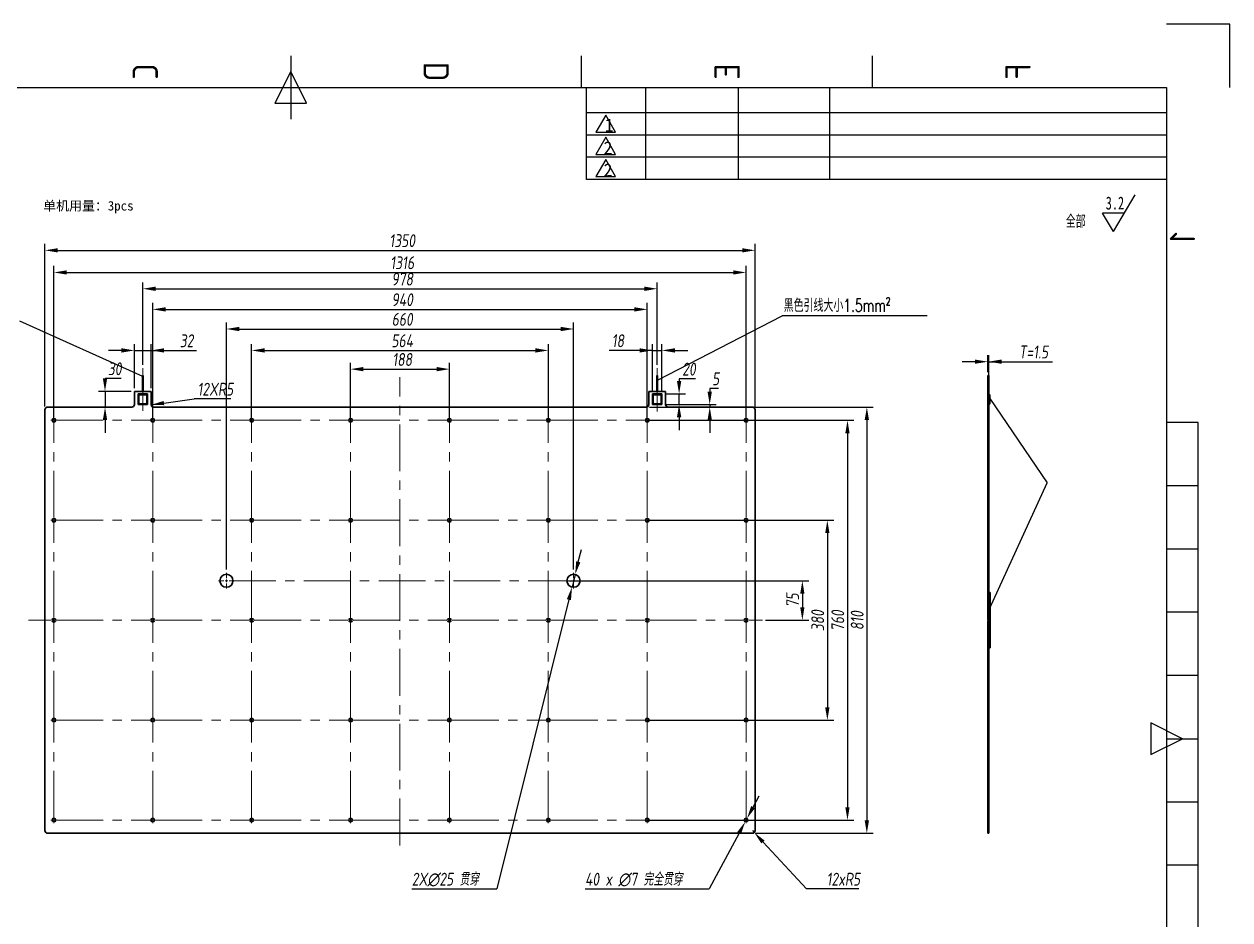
# Model space of a CAD drawing. Header units: millimetres. Extents: x -5937 to 68925, y -3068 to 5300.
# Drawn here: x 1279 to 3571, y 1013 to 2716 of the extents above; entities that cross this region are included whole.
import ezdxf
from ezdxf.enums import TextEntityAlignment as Align

# ---------------------------------------------------------------- set-up
doc = ezdxf.new("R2010")
doc.units = ezdxf.units.MM
doc.header["$LTSCALE"] = 7
doc.header["$PDSIZE"] = -1
doc.linetypes.add('CENTERX2', pattern=[20.32, 12.7, -2.54, 2.54, -2.54])
doc.linetypes.add('HIDDEN', pattern=[1.905, 1.27, -0.635])
for name, color, linetype, lineweight in [('dim', 84, 'Continuous', 13), ('中心线', 1, 'CENTERX2', 9), ('标注', 84, 'Continuous', 13)]:
    doc.layers.add(name, color=color, linetype=linetype, lineweight=lineweight)
for name, color, linetype in [('FRAME 050', 6, 'Continuous'), ('FRAME 070', 5, 'Continuous'), ('FRAME 200', 8, 'Continuous'), ('细实线', 7, 'Continuous')]:
    doc.layers.add(name, color=color, linetype=linetype)
doc.styles.add('ISO Proportional', font='isocp.shx')
doc.styles.add('SLDTEXTSTYLE0', font='TXT', dxfattribs={"width": 0.7, "bigfont": 'bigfont'})
doc.styles.add('SLDTEXTSTYLE3', font='TXT', dxfattribs={"width": 0.7})
doc.styles.add('斜仿宋', font='tssdeng.shx', dxfattribs={"width": 0.8, "oblique": 8, "bigfont": 'tssdchn.shx'})
doc.styles.add('黑体', font='simhei.ttf')
doc.dimstyles.new('SLDDIMSTYLE0', dxfattribs={"dimtxt": 24.5, "dimasz": 24.5, "dimexe": 12.25, "dimexo": 6.125, "dimgap": 6.125, "dimtad": 1, "dimtih": 1, "dimtoh": 1, "dimzin": 9, "dimdsep": 46, "dimtxsty": '斜仿宋', "dimsah": 1, "dimcen": 24.5, "dimazin": 2, "dimtfac": 1, "dimtmove": 0, "dimatfit": 3, "dimfxl": 1, "dimfrac": 2, "dimtolj": 1, "dimtzin": 12, "dimarcsym": 1})
doc.dimstyles.new('SLDDIMSTYLE1', dxfattribs={"dimtxt": 24.5, "dimasz": 24.5, "dimexe": 12.25, "dimexo": 6.125, "dimgap": 6.125, "dimtad": 1, "dimtoh": 1, "dimzin": 9, "dimdsep": 46, "dimtxsty": '斜仿宋', "dimsah": 1, "dimcen": 24.5, "dimazin": 2, "dimtfac": 1, "dimtmove": 0, "dimatfit": 3, "dimfxl": 1, "dimfrac": 2, "dimtolj": 1, "dimtzin": 12, "dimarcsym": 1})
doc.dimstyles.new('SLDDIMSTYLE2', dxfattribs={"dimtxt": 24.5, "dimasz": 24.5, "dimexe": 12.25, "dimexo": 6.125, "dimgap": 6.125, "dimtad": 1, "dimtoh": 1, "dimzin": 9, "dimdsep": 46, "dimtxsty": '斜仿宋', "dimsah": 1, "dimcen": 24.5, "dimazin": 2, "dimtfac": 1, "dimtmove": 0, "dimatfit": 3, "dimfxl": 1, "dimfrac": 2, "dimtolj": 1, "dimtzin": 12, "dimarcsym": 1})
doc.dimstyles.new('SLDDIMSTYLE3', dxfattribs={"dimtxt": 24.5, "dimasz": 24.5, "dimexe": 12.25, "dimexo": 6.125, "dimgap": 6.125, "dimtad": 1, "dimtih": 1, "dimtoh": 1, "dimzin": 9, "dimdsep": 46, "dimtxsty": '斜仿宋', "dimsah": 1, "dimcen": 24.5, "dimazin": 2, "dimtfac": 1, "dimtmove": 0, "dimatfit": 3, "dimfxl": 1, "dimfrac": 2, "dimtolj": 1, "dimtzin": 12, "dimarcsym": 1})
doc.dimstyles.new('SLDDIMSTYLE4', dxfattribs={"dimtxt": 24.5, "dimasz": 24.5, "dimexe": 12.25, "dimexo": 6.125, "dimgap": 6.125, "dimtad": 1, "dimtih": 1, "dimtoh": 1, "dimzin": 9, "dimdsep": 46, "dimtxsty": '斜仿宋', "dimsah": 1, "dimcen": 24.5, "dimazin": 2, "dimtfac": 1, "dimtmove": 0, "dimatfit": 3, "dimldrblk": 'NONE', "dimfxl": 1, "dimfrac": 2, "dimtolj": 1, "dimtzin": 12, "dimarcsym": 1})
doc.dimstyles.new('SLDDIMSTYLE5', dxfattribs={"dimtxt": 24.5, "dimasz": 24.5, "dimexe": 12.25, "dimexo": 6.125, "dimgap": 6.125, "dimtad": 1, "dimtih": 1, "dimtoh": 1, "dimzin": 9, "dimdsep": 46, "dimtxsty": '斜仿宋', "dimsah": 1, "dimcen": 24.5, "dimazin": 2, "dimtfac": 1, "dimtmove": 0, "dimatfit": 3, "dimldrblk": 'NONE', "dimfxl": 1, "dimfrac": 2, "dimtolj": 1, "dimtzin": 12, "dimarcsym": 1})
doc.dimstyles.new('SLDDIMSTYLE6', dxfattribs={"dimtxt": 0.18, "dimasz": 2.5, "dimexe": 1.25, "dimexo": 0.625, "dimtad": 1, "dimtih": 1, "dimtoh": 1, "dimzin": 9, "dimdsep": 46, "dimtxsty": '斜仿宋', "dimsah": 1, "dimcen": 2.5, "dimazin": 2, "dimtfac": 7, "dimtdec": 0, "dimtmove": 0, "dimatfit": 3, "dimldrblk": 'DOT', "dimfxl": 1, "dimfrac": 2, "dimtolj": 1, "dimtzin": 0, "dimarcsym": 1})
doc.dimstyles.new('SLDDIMSTYLE7', dxfattribs={"dimtxt": 0.18, "dimasz": 2.5, "dimexe": 1.25, "dimexo": 0.625, "dimtad": 1, "dimtih": 1, "dimtoh": 1, "dimzin": 9, "dimdsep": 46, "dimtxsty": '斜仿宋', "dimsah": 1, "dimcen": 2.5, "dimazin": 2, "dimtfac": 17.5, "dimtdec": 0, "dimtmove": 0, "dimatfit": 3, "dimfxl": 1, "dimfrac": 2, "dimtolj": 1, "dimtzin": 0, "dimarcsym": 1})

# ---------------------------------------------------------------- blocks, each defined once
blk = doc.blocks.new('SW_SFSYMBOL_0')
at = {"layer": '细实线', "color": 0}
for p, q in [((14.8, -35), (56, 35)), ((14.8, -35), (-5.9, 0)), ((35.4, 0), (-5.9, 0))]:
    blk.add_line(p, q, dxfattribs=at)
at = {"layer": '细实线', "color": 0, "char_height": 24.5, "attachment_point": 1}
for s, insert, style in [('3.2', (0, 31.6), 'SLDTEXTSTYLE3'), ('全部', (-75.9, -3.4), 'SLDTEXTSTYLE0')]:
    blk.add_mtext(s, dxfattribs=dict(at, insert=insert, style=style))
blk = doc.blocks.new('*D43')
at = {"layer": 'Defpoints', "color": 0}
for p in [(2663.3, 1183), (2666.7, 1179.4)]:
    blk.add_point(p, dxfattribs=at)
at = {"layer": 'dim', "color": 0, "lineweight": -2}
for p, q in [((2663.3, 1183), (2666.7, 1179.4)), ((2683.4, 1161.4), (2766.3, 1072.3)), ((2865.7, 1072.3), (2766.3, 1072.3))]:
    blk.add_line(p, q, dxfattribs=at)
at = {"layer": 'dim', "color": 0}
blk.add_solid([(2686.4, 1164.2), (2680.4, 1158.7), (2666.7, 1179.4)], dxfattribs=at)
at = {"layer": 'dim', "color": 0, "insert": (2804.3, 1103), "char_height": 24.5, "attachment_point": 1, "style": '斜仿宋'}
blk.add_mtext('\\A1;12xR5', dxfattribs=at)
blk = doc.blocks.new('*D44')
at = {"layer": 'Defpoints', "color": 0}
for p in [(2087.3, 2060.2), (1899.3, 1957), (2087.3, 1957)]:
    blk.add_point(p, dxfattribs=at)
at = {"layer": 'dim', "color": 0, "lineweight": -2}
for p, q in [((1899.3, 1963.2), (1899.3, 2072.4)), ((2087.3, 1963.2), (2087.3, 2072.4)), ((1923.8, 2060.2), (2062.8, 2060.2))]:
    blk.add_line(p, q, dxfattribs=at)
at = {"layer": 'dim', "color": 0}
for points in [[(1923.8, 2064.3), (1923.8, 2056.1), (1899.3, 2060.2)], [(2062.8, 2056.1), (2062.8, 2064.3), (2087.3, 2060.2)]]:
    blk.add_solid(points, dxfattribs=at)
at = {"layer": 'dim', "color": 0, "insert": (1997.6, 2090.8), "char_height": 24.5, "attachment_point": 2, "style": '斜仿宋'}
blk.add_mtext('\\A1;188', dxfattribs=at)
blk = doc.blocks.new('*D45')
at = {"layer": 'Defpoints', "color": 0}
for p in [(2275.3, 2095.8), (1711.3, 1957), (2275.3, 1957)]:
    blk.add_point(p, dxfattribs=at)
at = {"layer": 'dim', "color": 0, "lineweight": -2}
for p, q in [((1711.3, 1963.2), (1711.3, 2108)), ((1735.8, 2095.8), (2250.8, 2095.8)), ((2275.3, 1963.2), (2275.3, 2108))]:
    blk.add_line(p, q, dxfattribs=at)
at = {"layer": 'dim', "color": 0}
for points in [[(1735.8, 2099.9), (1735.8, 2091.7), (1711.3, 2095.8)], [(2250.8, 2091.7), (2250.8, 2099.9), (2275.3, 2095.8)]]:
    blk.add_solid(points, dxfattribs=at)
at = {"layer": 'dim', "color": 0, "insert": (1997.6, 2126.4), "char_height": 24.5, "attachment_point": 2, "style": '斜仿宋'}
blk.add_mtext('\\A1;564', dxfattribs=at)
blk = doc.blocks.new('*D46')
at = {"layer": 'Defpoints', "color": 0}
for p in [(2463.3, 2173.8), (1523.3, 1957), (2463.3, 1957)]:
    blk.add_point(p, dxfattribs=at)
at = {"layer": 'dim', "color": 0, "lineweight": -2}
for p, q in [((1523.3, 1963.2), (1523.3, 2186.1)), ((2463.3, 1963.2), (2463.3, 2186.1)), ((1547.8, 2173.8), (2438.8, 2173.8))]:
    blk.add_line(p, q, dxfattribs=at)
at = {"layer": 'dim', "color": 0}
for points in [[(1547.8, 2177.9), (1547.8, 2169.7), (1523.3, 2173.8)], [(2438.8, 2169.7), (2438.8, 2177.9), (2463.3, 2173.8)]]:
    blk.add_solid(points, dxfattribs=at)
at = {"layer": 'dim', "color": 0, "insert": (1997.6, 2204.4), "char_height": 24.5, "attachment_point": 2, "style": '斜仿宋'}
blk.add_mtext('\\A1;940', dxfattribs=at)
blk = doc.blocks.new('*D47')
at = {"layer": 'Defpoints', "color": 0}
for p in [(2482.3, 2213), (1504.3, 2062), (2482.3, 2062)]:
    blk.add_point(p, dxfattribs=at)
at = {"layer": 'dim', "color": 0, "lineweight": -2}
for p, q in [((1504.3, 2068.2), (1504.3, 2225.2)), ((2482.3, 2068.2), (2482.3, 2225.2)), ((1528.8, 2213), (2457.8, 2213))]:
    blk.add_line(p, q, dxfattribs=at)
at = {"layer": 'dim', "color": 0}
for points in [[(1528.8, 2217.1), (1528.8, 2208.9), (1504.3, 2213)], [(2457.8, 2208.9), (2457.8, 2217.1), (2482.3, 2213)]]:
    blk.add_solid(points, dxfattribs=at)
at = {"layer": 'dim', "color": 0, "insert": (1997.6, 2243.6), "char_height": 24.5, "attachment_point": 2, "style": '斜仿宋'}
blk.add_mtext('\\A1;978', dxfattribs=at)
blk = doc.blocks.new('*D48')
at = {"layer": 'Defpoints', "color": 0}
for p in [(2651.3, 2244), (1335.3, 1957), (2651.3, 1957)]:
    blk.add_point(p, dxfattribs=at)
at = {"layer": 'dim', "color": 0, "lineweight": -2}
for p, q in [((1335.3, 1963.2), (1335.3, 2256.3)), ((2651.3, 1963.2), (2651.3, 2256.3)), ((1359.8, 2244), (2626.8, 2244))]:
    blk.add_line(p, q, dxfattribs=at)
at = {"layer": 'dim', "color": 0}
for points in [[(1359.8, 2248.1), (1359.8, 2240), (1335.3, 2244)], [(2626.8, 2240), (2626.8, 2248.1), (2651.3, 2244)]]:
    blk.add_solid(points, dxfattribs=at)
at = {"layer": 'dim', "color": 0, "insert": (1997.6, 2274.7), "char_height": 24.5, "attachment_point": 2, "style": '斜仿宋'}
blk.add_mtext('\\A1;1316', dxfattribs=at)
blk = doc.blocks.new('*D49')
at = {"layer": 'Defpoints', "color": 0}
for p in [(2668.3, 2286), (1318.3, 1983), (2668.3, 1983)]:
    blk.add_point(p, dxfattribs=at)
at = {"layer": 'dim', "color": 0, "lineweight": -2}
for p, q in [((1318.3, 1989.2), (1318.3, 2298.3)), ((2668.3, 1989.2), (2668.3, 2298.3)), ((1342.8, 2286), (2643.8, 2286))]:
    blk.add_line(p, q, dxfattribs=at)
at = {"layer": 'dim', "color": 0}
for points in [[(1342.8, 2290.1), (1342.8, 2282), (1318.3, 2286)], [(2643.8, 2282), (2643.8, 2290.1), (2668.3, 2286)]]:
    blk.add_solid(points, dxfattribs=at)
at = {"layer": 'dim', "color": 0, "insert": (1997.6, 2316.7), "char_height": 24.5, "attachment_point": 2, "style": '斜仿宋'}
blk.add_mtext('\\A1;1350', dxfattribs=at)
blk = doc.blocks.new('*D50')
at = {"layer": 'Defpoints', "color": 0}
for p in [(2491.3, 2013), (2523.9, 2013), (2491.3, 1993)]:
    blk.add_point(p, dxfattribs=at)
at = {"layer": 'dim', "color": 0, "lineweight": -2}
for p, q in [((2555.3, 2041.8), (2523.9, 2041.8)), ((2523.9, 2041.8), (2523.9, 2037.5)), ((2497.4, 2013), (2536.2, 2013)), ((2523.9, 1993), (2523.9, 2013)), ((2497.4, 1993), (2536.2, 1993)), ((2523.9, 1968.5), (2523.9, 1944))]:
    blk.add_line(p, q, dxfattribs=at)
at = {"layer": 'dim', "color": 0}
for points in [[(2519.8, 2037.5), (2528, 2037.5), (2523.9, 2013)], [(2528, 1968.5), (2519.8, 1968.5), (2523.9, 1993)]]:
    blk.add_solid(points, dxfattribs=at)
at = {"layer": 'dim', "color": 0, "insert": (2542.7, 2072.5), "char_height": 24.5, "attachment_point": 2, "style": '斜仿宋'}
blk.add_mtext('\\A1;20', dxfattribs=at)
blk = doc.blocks.new('*D51')
at = {"layer": 'Defpoints', "color": 0}
for p in [(2491.3, 2095.8), (2473.3, 2013), (2491.3, 2013)]:
    blk.add_point(p, dxfattribs=at)
at = {"layer": 'dim', "color": 0, "lineweight": -2}
for p, q in [((2473.3, 2095.8), (2390.9, 2095.8)), ((2473.3, 2019.2), (2473.3, 2108)), ((2473.3, 2095.8), (2491.3, 2095.8)), ((2491.3, 2019.2), (2491.3, 2108)), ((2515.8, 2095.8), (2540.3, 2095.8))]:
    blk.add_line(p, q, dxfattribs=at)
at = {"layer": 'dim', "color": 0}
for points in [[(2448.8, 2091.7), (2448.8, 2099.9), (2473.3, 2095.8)], [(2515.8, 2099.9), (2515.8, 2091.7), (2491.3, 2095.8)]]:
    blk.add_solid(points, dxfattribs=at)
at = {"layer": 'dim', "color": 0, "insert": (2407.6, 2126.4), "char_height": 24.5, "attachment_point": 2, "style": '斜仿宋'}
blk.add_mtext('\\A1;18', dxfattribs=at)
blk = doc.blocks.new('*D52')
at = {"layer": 'Defpoints', "color": 0}
for p in [(1488.3, 2018), (1432.5, 1988), (1483.3, 1988)]:
    blk.add_point(p, dxfattribs=at)
at = {"layer": 'dim', "color": 0, "lineweight": -2}
for p, q in [((1463.4, 2042.5), (1432.5, 2042.5)), ((1432.5, 2042.5), (1432.5, 2042.5)), ((1482.1, 2018), (1420.2, 2018)), ((1432.5, 2018), (1432.5, 1988)), ((1477.1, 1988), (1420.2, 1988)), ((1432.5, 1963.5), (1432.5, 1939))]:
    blk.add_line(p, q, dxfattribs=at)
at = {"layer": 'dim', "color": 0}
for points in [[(1428.4, 2042.5), (1436.6, 2042.5), (1432.5, 2018)], [(1436.6, 1963.5), (1428.4, 1963.5), (1432.5, 1988)]]:
    blk.add_solid(points, dxfattribs=at)
at = {"layer": 'dim', "color": 0, "insert": (1451, 2073.2), "char_height": 24.5, "attachment_point": 2, "style": '斜仿宋'}
blk.add_mtext('\\A1;30', dxfattribs=at)
blk = doc.blocks.new('*D53')
at = {"layer": 'Defpoints', "color": 0}
for p in [(1520.3, 2095.8), (1488.3, 2018), (1520.3, 2018)]:
    blk.add_point(p, dxfattribs=at)
at = {"layer": 'dim', "color": 0, "lineweight": -2}
for p, q in [((1463.8, 2095.8), (1439.3, 2095.8)), ((1488.3, 2024.2), (1488.3, 2108)), ((1488.3, 2095.8), (1520.3, 2095.8)), ((1520.3, 2024.2), (1520.3, 2108)), ((1520.3, 2095.8), (1606.2, 2095.8))]:
    blk.add_line(p, q, dxfattribs=at)
at = {"layer": 'dim', "color": 0}
for points in [[(1463.8, 2091.7), (1463.8, 2099.9), (1488.3, 2095.8)], [(1544.8, 2099.9), (1544.8, 2091.7), (1520.3, 2095.8)]]:
    blk.add_solid(points, dxfattribs=at)
at = {"layer": 'dim', "color": 0, "insert": (1587.7, 2126.4), "char_height": 24.5, "attachment_point": 2, "style": '斜仿宋'}
blk.add_mtext('\\A1;32', dxfattribs=at)
blk = doc.blocks.new('*D54')
at = {"layer": 'Defpoints', "color": 0}
for p in [(1520.3, 1992.3), (1525.3, 1993)]:
    blk.add_point(p, dxfattribs=at)
at = {"layer": 'dim', "color": 0, "lineweight": -2}
for p in [(1544.6, 1995.7), (1671.8, 2003.7)]:
    blk.add_line(p, (1602.1, 2003.7), dxfattribs=at)
at = {"layer": 'dim', "color": 0}
blk.add_solid([(1544, 1999.8), (1545.1, 1991.7), (1520.3, 1992.3)], dxfattribs=at)
at = {"layer": 'dim', "color": 0, "insert": (1608.3, 2034.3), "char_height": 24.5, "attachment_point": 1, "style": '斜仿宋'}
blk.add_mtext('\\A1;12XR5', dxfattribs=at)
blk = doc.blocks.new('*D55')
at = {"layer": 'Defpoints', "color": 0}
for p in [(2323.3, 2136.5), (1663.3, 1673), (2323.3, 1673)]:
    blk.add_point(p, dxfattribs=at)
at = {"layer": 'dim', "color": 0, "lineweight": -2}
for p, q in [((1663.3, 1679.2), (1663.3, 2148.8)), ((1687.8, 2136.5), (2298.8, 2136.5)), ((2323.3, 1679.2), (2323.3, 2148.8))]:
    blk.add_line(p, q, dxfattribs=at)
at = {"layer": 'dim', "color": 0}
for points in [[(1687.8, 2140.6), (1687.8, 2132.4), (1663.3, 2136.5)], [(2298.8, 2132.4), (2298.8, 2140.6), (2323.3, 2136.5)]]:
    blk.add_solid(points, dxfattribs=at)
at = {"layer": 'dim', "color": 0, "insert": (1997.6, 2167.1), "char_height": 24.5, "attachment_point": 2, "style": '斜仿宋'}
blk.add_mtext('\\A1;660', dxfattribs=at)
blk = doc.blocks.new('*D56')
at = {"layer": 'Defpoints', "color": 0}
for p in [(2308.3, 1658), (2682.2, 1583), (2758.2, 1583)]:
    blk.add_point(p, dxfattribs=at)
at = {"layer": 'dim', "color": 0, "lineweight": -2}
for p, q in [((2314.4, 1658), (2770.4, 1658)), ((2758.2, 1633.5), (2758.2, 1607.5)), ((2688.3, 1583), (2770.4, 1583))]:
    blk.add_line(p, q, dxfattribs=at)
at = {"layer": 'dim', "color": 0}
for points in [[(2762.2, 1633.5), (2754.1, 1633.5), (2758.2, 1658)], [(2754.1, 1607.5), (2762.2, 1607.5), (2758.2, 1583)]]:
    blk.add_solid(points, dxfattribs=at)
at = {"layer": 'dim', "color": 0, "insert": (2727.5, 1620.9), "char_height": 24.5, "attachment_point": 2, "rotation": 90, "style": '斜仿宋'}
blk.add_mtext('\\A1;75', dxfattribs=at)
blk = doc.blocks.new('*D57')
at = {"layer": 'Defpoints', "color": 0}
for p in [(2457.3, 1773), (2457.3, 1393), (2805.7, 1393)]:
    blk.add_point(p, dxfattribs=at)
at = {"layer": 'dim', "color": 0, "lineweight": -2}
for p, q in [((2463.4, 1773), (2818, 1773)), ((2805.7, 1748.5), (2805.7, 1417.5)), ((2463.4, 1393), (2818, 1393))]:
    blk.add_line(p, q, dxfattribs=at)
at = {"layer": 'dim', "color": 0}
for points in [[(2809.8, 1748.5), (2801.6, 1748.5), (2805.7, 1773)], [(2801.6, 1417.5), (2809.8, 1417.5), (2805.7, 1393)]]:
    blk.add_solid(points, dxfattribs=at)
at = {"layer": 'dim', "color": 0, "insert": (2775.1, 1582.2), "char_height": 24.5, "attachment_point": 2, "rotation": 90, "style": '斜仿宋'}
blk.add_mtext('\\A1;380', dxfattribs=at)
blk = doc.blocks.new('*D58')
at = {"layer": 'Defpoints', "color": 0}
for p in [(2457.3, 1963), (2457.3, 1203), (2844, 1203)]:
    blk.add_point(p, dxfattribs=at)
at = {"layer": 'dim', "color": 0, "lineweight": -2}
for p, q in [((2463.4, 1963), (2856.2, 1963)), ((2844, 1938.5), (2844, 1227.5)), ((2463.4, 1203), (2856.2, 1203))]:
    blk.add_line(p, q, dxfattribs=at)
at = {"layer": 'dim', "color": 0}
for points in [[(2848, 1938.5), (2839.9, 1938.5), (2844, 1963)], [(2839.9, 1227.5), (2848, 1227.5), (2844, 1203)]]:
    blk.add_solid(points, dxfattribs=at)
at = {"layer": 'dim', "color": 0, "insert": (2813.3, 1582.2), "char_height": 24.5, "attachment_point": 2, "rotation": 90, "style": '斜仿宋'}
blk.add_mtext('\\A1;760', dxfattribs=at)
blk = doc.blocks.new('*D59')
at = {"layer": 'Defpoints', "color": 0}
for p in [(2461.3, 1988), (2663.3, 1178), (2880.8, 1178)]:
    blk.add_point(p, dxfattribs=at)
at = {"layer": 'dim', "color": 0, "lineweight": -2}
for p, q in [((2467.4, 1988), (2893.1, 1988)), ((2880.8, 1963.5), (2880.8, 1202.5)), ((2669.4, 1178), (2893.1, 1178))]:
    blk.add_line(p, q, dxfattribs=at)
at = {"layer": 'dim', "color": 0}
for points in [[(2884.9, 1963.5), (2876.7, 1963.5), (2880.8, 1988)], [(2876.7, 1202.5), (2884.9, 1202.5), (2880.8, 1178)]]:
    blk.add_solid(points, dxfattribs=at)
at = {"layer": 'dim', "color": 0, "insert": (2850.2, 1582.2), "char_height": 24.5, "attachment_point": 2, "rotation": 90, "style": '斜仿宋'}
blk.add_mtext('\\A1;810', dxfattribs=at)
blk = doc.blocks.new('*D60')
at = {"layer": 'Defpoints', "color": 0}
for p in [(2649.6, 1200), (2652.9, 1206.1)]:
    blk.add_point(p, dxfattribs=at)
at = {"layer": 'dim', "color": 0, "lineweight": -2}
for p, q in [((2664.5, 1227.7), (2676.1, 1249.3)), ((2652.9, 1206.1), (2649.6, 1200)), ((2638, 1178.4), (2581, 1072.3)), ((2345.1, 1072.3), (2581, 1072.3))]:
    blk.add_line(p, q, dxfattribs=at)
at = {"layer": 'dim', "color": 0}
for points in [[(2660.9, 1229.6), (2668.1, 1225.8), (2652.9, 1206.1)], [(2641.6, 1176.4), (2634.4, 1180.3), (2649.6, 1200)]]:
    blk.add_solid(points, dxfattribs=at)
at = {"layer": 'dim', "color": 0, "insert": (2345.1, 1103), "char_height": 24.5, "attachment_point": 1, "style": '斜仿宋'}
blk.add_mtext('\\A1;40 x ∅7 完全贯穿\\P', dxfattribs=at)
blk = doc.blocks.new('_NONE')
blk = doc.blocks.new('*D61')
at = {"layer": 'Defpoints', "color": 0}
for p in [(2326.3, 1670.2), (2320.3, 1645.9)]:
    blk.add_point(p, dxfattribs=at)
at = {"layer": 'dim', "color": 0, "lineweight": -2}
for p, q in [((2332.2, 1693.9), (2338.1, 1717.7)), ((2326.3, 1670.2), (2320.3, 1645.9)), ((2314.3, 1622.1), (2177.5, 1072.3)), ((2015.8, 1072.3), (2177.5, 1072.3))]:
    blk.add_line(p, q, dxfattribs=at)
at = {"layer": 'dim', "color": 0}
for points in [[(2328.2, 1694.9), (2336.2, 1693), (2326.3, 1670.2)], [(2318.3, 1621.1), (2310.4, 1623.1), (2320.3, 1645.9)]]:
    blk.add_solid(points, dxfattribs=at)
at = {"layer": 'dim', "color": 0, "insert": (2015.8, 1103), "char_height": 24.5, "attachment_point": 1, "style": '斜仿宋'}
blk.add_mtext('\\A1;2X∅25 贯穿', dxfattribs=at)
blk = doc.blocks.new('*D62')
at = {"layer": 'Defpoints', "color": 0}
for p in [(2491.3, 1993), (2582.1, 1988), (2663.3, 1988)]:
    blk.add_point(p, dxfattribs=at)
at = {"layer": 'dim', "color": 0, "lineweight": -2}
for p, q in [((2598.7, 2023.5), (2582.1, 2023.5)), ((2582.1, 2023.5), (2582.1, 2017.5)), ((2497.4, 1993), (2594.4, 1993)), ((2657.1, 1988), (2569.9, 1988)), ((2582.1, 1993), (2582.1, 1988)), ((2582.1, 1963.5), (2582.1, 1939))]:
    blk.add_line(p, q, dxfattribs=at)
at = {"layer": 'dim', "color": 0}
for points in [[(2578, 2017.5), (2586.2, 2017.5), (2582.1, 1993)], [(2586.2, 1963.5), (2578, 1963.5), (2582.1, 1988)]]:
    blk.add_solid(points, dxfattribs=at)
at = {"layer": 'dim', "color": 0, "insert": (2593.5, 2054.1), "char_height": 24.5, "attachment_point": 2, "style": '斜仿宋'}
blk.add_mtext('\\A1;5', dxfattribs=at)
blk = doc.blocks.new('SW_NOTE_2')
at = {"layer": '细实线', "color": 0}
blk.add_line((275.2, 0), (0, 0), dxfattribs=at)
at = {"layer": '细实线', "color": 0, "insert": (2.8, 32.3), "char_height": 24.5, "attachment_point": 1, "style": 'SLDTEXTSTYLE0'}
blk.add_mtext('黑色引线大小1.5mm²', dxfattribs=at)
blk = doc.blocks.new('_DOT')
at = {"color": 0, "linetype": 'ByBlock', "lineweight": -2}
blk.add_line((-0.5, 0), (-1, 0), dxfattribs=at)
at = {"color": 0, "linetype": 'ByBlock', "const_width": 0.5}
blk.add_lwpolyline([(-0.25, 0, 1), (0.25, 0, 1)], format="xyb", close=True, dxfattribs=at)
blk = doc.blocks.new('SW_CENTERMARKSYMBOL_0')
at = {"layer": '中心线', "color": 0}
for p, q in [((-5, 0), (-6, 0)), ((0, 0), (-2.5, 0)), ((0, 5), (0, 6)), ((0, 0), (0, 2.5)), ((0, 0), (0, -2.5)), ((0, 0), (2.5, 0)), ((5, 0), (183, 0)), ((188, 0), (185.5, 0)), ((188, 5), (188, 6)), ((188, 0), (188, 2.5)), ((188, 0), (188, -2.5)), ((188, 0), (190.5, 0)), ((193, 0), (371, 0)), ((376, 0), (373.5, 0)), ((376, 5), (376, 6)), ((376, 0), (376, 2.5)), ((376, 0), (376, -2.5)), ((376, 0), (378.5, 0)), ((381, 0), (559, 0)), ((564, 0), (561.5, 0)), ((564, 5), (564, 6)), ((564, 0), (564, 2.5)), ((564, 0), (564, -2.5)), ((564, 0), (566.5, 0)), ((569, 0), (747, 0)), ((752, 0), (749.5, 0)), ((752, 5), (752, 6)), ((752, 0), (752, 2.5)), ((752, 0), (752, -2.5)), ((752, 0), (754.5, 0)), ((757, 0), (935, 0)), ((940, 0), (937.5, 0)), ((940, 5), (940, 6)), ((940, 0), (940, 2.5)), ((940, 0), (940, -2.5)), ((940, 0), (942.5, 0)), ((945, 0), (1123, 0)), ((1128, 0), (1125.5, 0)), ((1128, 5), (1128, 6)), ((1128, 0), (1128, 2.5)), ((1128, 0), (1128, -2.5)), ((1128, 0), (1130.5, 0)), ((1133, 0), (1311, 0)), ((1316, 0), (1313.5, 0)), ((1316, 5), (1316, 6)), ((1316, 0), (1316, 2.5)), ((1316, 0), (1316, -2.5)), ((1316, 0), (1318.5, 0)), ((1321, 0), (1322, 0)), ((0, -185), (0, -5)), ((188, -185), (188, -5)), ((376, -185), (376, -5)), ((564, -185), (564, -5)), ((752, -185), (752, -5)), ((940, -185), (940, -5)), ((1128, -185), (1128, -5)), ((1316, -185), (1316, -5)), ((-5, -190), (-6, -190)), ((0, -190), (-2.5, -190)), ((0, -190), (0, -187.5)), ((0, -190), (0, -192.5)), ((0, -190), (2.5, -190)), ((0, -375), (0, -195)), ((5, -190), (183, -190)), ((188, -190), (185.5, -190)), ((188, -190), (188, -187.5)), ((188, -190), (188, -192.5)), ((188, -190), (190.5, -190)), ((188, -375), (188, -195)), ((193, -190), (371, -190)), ((376, -190), (373.5, -190)), ((376, -190), (376, -187.5)), ((376, -190), (376, -192.5)), ((376, -190), (378.5, -190)), ((376, -375), (376, -195)), ((381, -190), (559, -190)), ((564, -190), (561.5, -190)), ((564, -190), (564, -187.5)), ((564, -190), (564, -192.5)), ((564, -190), (566.5, -190)), ((564, -375), (564, -195)), ((569, -190), (747, -190)), ((752, -190), (749.5, -190)), ((752, -190), (752, -187.5)), ((752, -190), (752, -192.5)), ((752, -190), (754.5, -190)), ((752, -375), (752, -195)), ((757, -190), (935, -190)), ((940, -190), (937.5, -190)), ((940, -190), (940, -187.5)), ((940, -190), (940, -192.5)), ((940, -190), (942.5, -190)), ((940, -375), (940, -195)), ((945, -190), (1123, -190)), ((1128, -190), (1125.5, -190)), ((1128, -190), (1128, -187.5)), ((1128, -190), (1128, -192.5)), ((1128, -190), (1130.5, -190)), ((1128, -375), (1128, -195)), ((1133, -190), (1311, -190)), ((1316, -190), (1313.5, -190)), ((1316, -190), (1316, -187.5)), ((1316, -190), (1316, -192.5)), ((1316, -190), (1318.5, -190)), ((1316, -375), (1316, -195)), ((1321, -190), (1322, -190)), ((-5, -380), (-48.3, -380)), ((0, -380), (-2.5, -380)), ((0, -380), (0, -377.5)), ((0, -380), (0, -382.5)), ((0, -380), (2.5, -380)), ((0, -565), (0, -385)), ((5, -380), (183, -380)), ((188, -380), (185.5, -380)), ((188, -380), (188, -377.5)), ((188, -380), (188, -382.5)), ((188, -380), (190.5, -380)), ((188, -565), (188, -385)), ((193, -380), (371, -380)), ((376, -380), (373.5, -380)), ((376, -380), (376, -377.5)), ((376, -380), (376, -382.5)), ((376, -380), (378.5, -380)), ((376, -565), (376, -385)), ((381, -380), (559, -380)), ((564, -380), (561.5, -380)), ((564, -380), (564, -377.5)), ((564, -380), (564, -382.5)), ((564, -380), (566.5, -380)), ((564, -565), (564, -385)), ((569, -380), (747, -380)), ((752, -380), (749.5, -380)), ((752, -380), (752, -377.5)), ((752, -380), (752, -382.5)), ((752, -380), (754.5, -380)), ((752, -565), (752, -385)), ((757, -380), (935, -380)), ((940, -380), (937.5, -380)), ((940, -380), (940, -377.5)), ((940, -380), (940, -382.5)), ((940, -380), (942.5, -380)), ((940, -565), (940, -385)), ((945, -380), (1123, -380)), ((1128, -380), (1125.5, -380)), ((1128, -380), (1128, -377.5)), ((1128, -380), (1128, -382.5)), ((1128, -380), (1130.5, -380)), ((1128, -565), (1128, -385)), ((1133, -380), (1311, -380)), ((1316, -380), (1313.5, -380)), ((1316, -380), (1316, -377.5)), ((1316, -380), (1316, -382.5)), ((1316, -380), (1318.5, -380)), ((1316, -565), (1316, -385)), ((1321, -380), (1346.9, -380)), ((-5, -570), (-6, -570)), ((0, -570), (-2.5, -570)), ((0, -570), (0, -567.5)), ((0, -570), (0, -572.5)), ((0, -570), (2.5, -570)), ((5, -570), (183, -570)), ((188, -570), (185.5, -570)), ((188, -570), (188, -567.5)), ((188, -570), (188, -572.5)), ((188, -570), (190.5, -570)), ((193, -570), (371, -570)), ((376, -570), (373.5, -570)), ((376, -570), (376, -567.5)), ((376, -570), (376, -572.5)), ((376, -570), (378.5, -570)), ((381, -570), (559, -570)), ((564, -570), (561.5, -570)), ((564, -570), (564, -567.5)), ((564, -570), (564, -572.5)), ((564, -570), (566.5, -570)), ((569, -570), (747, -570)), ((752, -570), (749.5, -570)), ((752, -570), (752, -567.5)), ((752, -570), (752, -572.5)), ((752, -570), (754.5, -570)), ((757, -570), (935, -570)), ((940, -570), (937.5, -570)), ((940, -570), (940, -567.5)), ((940, -570), (940, -572.5)), ((940, -570), (942.5, -570)), ((945, -570), (1123, -570)), ((1128, -570), (1125.5, -570)), ((1128, -570), (1128, -567.5)), ((1128, -570), (1128, -572.5)), ((1128, -570), (1130.5, -570)), ((1133, -570), (1311, -570)), ((1316, -570), (1313.5, -570)), ((1316, -570), (1316, -567.5)), ((1316, -570), (1316, -572.5)), ((1316, -570), (1318.5, -570)), ((1321, -570), (1322, -570)), ((0, -755), (0, -575)), ((188, -755), (188, -575)), ((376, -755), (376, -575)), ((564, -755), (564, -575)), ((752, -755), (752, -575)), ((940, -755), (940, -575)), ((1128, -755), (1128, -575)), ((1316, -755), (1316, -575)), ((-5, -760), (-6, -760)), ((0, -760), (-2.5, -760)), ((0, -760), (0, -757.5)), ((0, -760), (0, -762.5)), ((0, -760), (2.5, -760)), ((0, -765), (0, -766)), ((5, -760), (183, -760)), ((188, -760), (185.5, -760)), ((188, -760), (188, -757.5)), ((188, -760), (188, -762.5)), ((188, -760), (190.5, -760)), ((188, -765), (188, -766)), ((193, -760), (371, -760)), ((376, -760), (373.5, -760)), ((376, -760), (376, -757.5)), ((376, -760), (376, -762.5)), ((376, -760), (378.5, -760)), ((376, -765), (376, -766)), ((381, -760), (559, -760)), ((564, -760), (561.5, -760)), ((564, -760), (564, -757.5)), ((564, -760), (564, -762.5)), ((564, -760), (566.5, -760)), ((564, -765), (564, -766)), ((569, -760), (747, -760)), ((752, -760), (749.5, -760)), ((752, -760), (752, -757.5)), ((752, -760), (752, -762.5)), ((752, -760), (754.5, -760)), ((752, -765), (752, -766)), ((757, -760), (935, -760)), ((940, -760), (937.5, -760)), ((940, -760), (940, -757.5)), ((940, -760), (940, -762.5)), ((940, -760), (942.5, -760)), ((940, -765), (940, -766)), ((945, -760), (1123, -760)), ((1128, -760), (1125.5, -760)), ((1128, -760), (1128, -757.5)), ((1128, -760), (1128, -762.5)), ((1128, -760), (1130.5, -760)), ((1128, -765), (1128, -766)), ((1133, -760), (1311, -760)), ((1316, -760), (1313.5, -760)), ((1316, -760), (1316, -757.5)), ((1316, -760), (1316, -762.5)), ((1316, -760), (1318.5, -760)), ((1316, -765), (1316, -766)), ((1321, -760), (1322, -760))]:
    blk.add_line(p, q, dxfattribs=at)
blk = doc.blocks.new('SW_CENTERMARKSYMBOL_1')
at = {"layer": '中心线', "color": 0}
for p, q in [((-5, 0), (-15, 0)), ((0, 0), (-2.5, 0)), ((0, 5), (0, 15)), ((0, 0), (0, 2.5)), ((0, 0), (0, -2.5)), ((0, 0), (2.5, 0)), ((5, 0), (655, 0)), ((660, 0), (657.5, 0)), ((660, 5), (660, 15)), ((660, 0), (660, 2.5)), ((660, 0), (660, -2.5)), ((660, 0), (662.5, 0)), ((665, 0), (675, 0)), ((0, -5), (0, -15)), ((660, -5), (660, -15))]:
    blk.add_line(p, q, dxfattribs=at)
blk = doc.blocks.new('*D63')
at = {"layer": 'Defpoints', "color": 0}
for p in [(3112.4, 2074.4), (3110.9, 2048), (3112.4, 2018)]:
    blk.add_point(p, dxfattribs=at)
at = {"layer": 'dim', "color": 0, "lineweight": -2}
for p, q in [((3110.9, 2054.2), (3110.9, 2086.7)), ((3112.4, 2024.2), (3112.4, 2086.7)), ((3086.4, 2074.4), (3061.9, 2074.4)), ((3110.9, 2074.4), (3112.4, 2074.4)), ((3112.4, 2074.4), (3233.9, 2074.4))]:
    blk.add_line(p, q, dxfattribs=at)
at = {"layer": 'dim', "color": 0}
for points in [[(3086.4, 2070.4), (3086.4, 2078.5), (3110.9, 2074.4)], [(3136.9, 2078.5), (3136.9, 2070.4), (3112.4, 2074.4)]]:
    blk.add_solid(points, dxfattribs=at)
at = {"layer": 'dim', "color": 0, "insert": (3197.6, 2105.1), "char_height": 24.5, "attachment_point": 2, "style": '斜仿宋'}
blk.add_mtext('\\A1;T=1.5', dxfattribs=at)

msp = doc.modelspace()

# ---------------------------------------------------------------- linework, layer by layer
at = {"color": 7, "linetype": 'Continuous', "lineweight": 35}
for p, q in [((1503.521, 2048.035), (1503.521, 2018.035)), ((1503.521, 2048.035), (1505.021, 2048.035)), ((1505.021, 2018.035), (1505.021, 2048.035)), ((2481.521, 2048.035), (2481.521, 2018.035)), ((2481.521, 2048.035), (2482.271, 2048.035)), ((2482.271, 2048.035), (2483.021, 2048.035)), ((2483.021, 2018.035), (2483.021, 2048.035)), ((3110.91, 2048.035), (3110.91, 2018.035)), ((3110.91, 2048.035), (3112.41, 2048.035)), ((3112.41, 2018.035), (3112.41, 2048.035)), ((1488.271, 2018.035), (1488.271, 1993.035)), ((1504.271, 2018.035), (1488.271, 2018.035)), ((1520.271, 2018.035), (1504.271, 2018.035)), ((1520.271, 1993.035), (1520.271, 2018.035)), ((2466.271, 2018.035), (2466.271, 1993.035)), ((2482.271, 2018.035), (2466.271, 2018.035)), ((2498.271, 2018.035), (2482.271, 2018.035)), ((2498.271, 1993.035), (2498.271, 2018.035)), ((3110.91, 2018.035), (3112.41, 2018.035)), ((3110.91, 1993.035), (3110.91, 2018.035)), ((3112.41, 2018.035), (3112.41, 1993.035)), ((1496.771, 2011.535), (1495.271, 2013.035)), ((1495.271, 2013.035), (1513.271, 2013.035)), ((1495.271, 1993.035), (1495.271, 2013.035)), ((1495.271, 1993.035), (1496.771, 1994.535)), ((1511.771, 2011.535), (1496.771, 2011.535)), ((1496.771, 2011.535), (1496.771, 1994.535)), ((1496.771, 1994.535), (1511.771, 1994.535)), ((1511.771, 2011.535), (1513.271, 2013.035)), ((1511.771, 1994.535), (1511.771, 2011.535)), ((1513.271, 1993.035), (1511.771, 1994.535)), ((1513.271, 2013.035), (1513.271, 1993.035)), ((2474.771, 2011.535), (2473.271, 2013.035)), ((2473.271, 2013.035), (2491.271, 2013.035)), ((2473.271, 1993.035), (2473.271, 2013.035)), ((2473.271, 1993.035), (2474.771, 1994.535)), ((2474.771, 2011.535), (2474.771, 1994.535)), ((2489.771, 2011.535), (2474.771, 2011.535)), ((2474.771, 1994.535), (2489.771, 1994.535)), ((2489.771, 2011.535), (2491.271, 2013.035)), ((2489.771, 1994.535), (2489.771, 2011.535)), ((2491.271, 1993.035), (2489.771, 1994.535)), ((2491.271, 2013.035), (2491.271, 1993.035)), ((3112.91, 2013.035), (3112.41, 2013.035)), ((3112.91, 1993.035), (3112.91, 2013.035)), ((3114.41, 2011.535), (3112.91, 2013.035)), ((3112.91, 1993.035), (3114.41, 1994.535)), ((3114.41, 2011.535), (3114.41, 1994.535)), ((1318.271, 1983.035), (1318.271, 1183.035)), ((1483.271, 1988.035), (1323.271, 1988.035)), ((1513.271, 1993.035), (1495.271, 1993.035)), ((2461.271, 1988.035), (1525.271, 1988.035)), ((2491.271, 1993.035), (2473.271, 1993.035)), ((2663.271, 1988.035), (2503.271, 1988.035)), ((2668.271, 1583.535), (2668.271, 1983.035)), ((3110.91, 1993.035), (3112.41, 1993.035)), ((3110.91, 1988.035), (3110.91, 1993.035)), ((3110.91, 1988.035), (3112.41, 1988.035)), ((3110.91, 1983.035), (3110.91, 1988.035)), ((3112.41, 1983.035), (3110.91, 1983.035)), ((3110.91, 1983.035), (3110.91, 1648.035)), ((3112.41, 1993.035), (3112.41, 1988.035)), ((3112.91, 1993.035), (3112.41, 1993.035)), ((3112.41, 1988.035), (3112.41, 1983.035)), ((3112.41, 1983.035), (3112.41, 1648.035)), ((3110.91, 1648.035), (3112.41, 1648.035)), ((3110.91, 1643.035), (3110.91, 1648.035)), ((3110.91, 1643.035), (3112.41, 1643.035)), ((3110.91, 1613.035), (3110.91, 1643.035)), ((3112.41, 1648.035), (3112.41, 1643.035)), ((3112.41, 1643.035), (3112.41, 1613.035)), ((3115.41, 1635.535), (3112.41, 1635.535)), ((3115.41, 1635.535), (3115.41, 1620.535)), ((3110.91, 1613.035), (3112.41, 1613.035)), ((3110.91, 1608.035), (3110.91, 1613.035)), ((3112.41, 1608.035), (3110.91, 1608.035)), ((3110.91, 1608.035), (3110.91, 1583.535)), ((3115.41, 1620.535), (3112.41, 1620.535)), ((3112.41, 1613.035), (3112.41, 1608.035)), ((3112.41, 1608.035), (3112.41, 1583.535)), ((3112.66, 1620.535), (3112.66, 1545.535)), ((3115.16, 1545.535), (3115.16, 1620.535)), ((2668.271, 1183.035), (2668.271, 1582.535)), ((3110.91, 1583.535), (3112.41, 1583.535)), ((3110.91, 1582.535), (3112.41, 1582.535)), ((3110.91, 1582.535), (3110.91, 1558.035)), ((3112.41, 1582.535), (3112.41, 1558.035)), ((3110.91, 1558.035), (3112.41, 1558.035)), ((3110.91, 1553.035), (3110.91, 1558.035)), ((3110.91, 1523.035), (3110.91, 1553.035)), ((3110.91, 1553.035), (3112.41, 1553.035)), ((3112.41, 1558.035), (3112.41, 1553.035)), ((3112.41, 1553.035), (3112.41, 1523.035)), ((3115.41, 1545.535), (3112.41, 1545.535)), ((3115.41, 1545.535), (3115.41, 1530.535)), ((3110.91, 1523.035), (3112.41, 1523.035)), ((3110.91, 1518.035), (3110.91, 1523.035)), ((3112.41, 1518.035), (3110.91, 1518.035)), ((3110.91, 1518.035), (3110.91, 1183.035)), ((3115.41, 1530.535), (3112.41, 1530.535)), ((3112.41, 1523.035), (3112.41, 1518.035)), ((3112.41, 1518.035), (3112.41, 1183.035)), ((1323.271, 1178.035), (2663.271, 1178.035)), ((3110.91, 1183.035), (3112.41, 1183.035)), ((3110.91, 1178.035), (3110.91, 1183.035)), ((3112.41, 1178.035), (3110.91, 1178.035)), ((3112.41, 1183.035), (3112.41, 1178.035))]:
    msp.add_line(p, q, dxfattribs=at)
at = {"color": 7, "linetype": 'HIDDEN', "lineweight": 18}
for p, q in [((3112.41, 1993.035), (3110.91, 1993.035)), ((3110.91, 1983.035), (3112.41, 1983.035)), ((3112.41, 1966.535), (3110.91, 1966.535)), ((3110.91, 1959.535), (3112.41, 1959.535)), ((3112.41, 1776.535), (3110.91, 1776.535)), ((3110.91, 1769.535), (3112.41, 1769.535)), ((3112.41, 1670.535), (3110.91, 1670.535)), ((3110.91, 1645.535), (3112.41, 1645.535)), ((3112.41, 1586.535), (3110.91, 1586.535)), ((3110.91, 1579.535), (3112.41, 1579.535)), ((3112.41, 1396.535), (3110.91, 1396.535)), ((3110.91, 1389.535), (3112.41, 1389.535)), ((3112.41, 1206.535), (3110.91, 1206.535)), ((3110.91, 1199.535), (3112.41, 1199.535)), ((3112.41, 1183.035), (3110.91, 1183.035))]:
    msp.add_line(p, q, dxfattribs=at)
for points in [[(2384.293, 2543.14), (2365.39, 2510.398), (2403.197, 2510.398)], [(2384.293, 2501.04), (2365.39, 2468.298), (2403.197, 2468.298)], [(2384.293, 2458.941), (2365.39, 2426.199), (2403.197, 2426.199)]]:
    msp.add_lwpolyline(points, close=True)
at = {"color": 7, "linetype": 'Continuous', "lineweight": 35}
for centre, radius in [((1335.271, 1963.035), 3.5), ((1523.271, 1963.035), 3.5), ((1711.271, 1963.035), 3.5), ((1899.271, 1963.035), 3.5), ((2087.271, 1963.035), 3.5), ((2275.271, 1963.035), 3.5), ((2463.271, 1963.035), 3.5), ((2651.271, 1963.035), 3.5), ((1335.271, 1773.035), 3.5), ((1523.271, 1773.035), 3.5), ((1711.271, 1773.035), 3.5), ((1899.271, 1773.035), 3.5), ((2087.271, 1773.035), 3.5), ((2275.271, 1773.035), 3.5), ((2463.271, 1773.035), 3.5), ((2651.271, 1773.035), 3.5), ((1663.271, 1658.035), 12.5), ((2323.271, 1658.035), 12.5), ((1335.271, 1393.035), 3.5), ((1523.271, 1393.035), 3.5), ((1711.271, 1393.035), 3.5), ((1899.271, 1393.035), 3.5), ((2087.271, 1393.035), 3.5), ((2275.271, 1393.035), 3.5), ((2463.271, 1393.035), 3.5), ((2651.271, 1393.035), 3.5), ((1335.271, 1203.035), 3.5), ((1523.271, 1203.035), 3.5), ((1711.271, 1203.035), 3.5), ((1899.271, 1203.035), 3.5), ((2087.271, 1203.035), 3.5), ((2275.271, 1203.035), 3.5), ((2463.271, 1203.035), 3.5), ((2651.271, 1203.035), 3.5)]:
    msp.add_circle(centre, radius, dxfattribs=at)
for centre, radius, start, end in [((1323.271, 1983.035), 5, 90, 180), ((1483.271, 1993.035), 5, 270, 0), ((1525.271, 1993.035), 5, 180, 270), ((2461.271, 1993.035), 5, 270, 0), ((2503.271, 1993.035), 5, 180, 270), ((2663.271, 1983.035), 5, 0, 90), ((1335.271, 1583.035), 3.5, 8.213211, 171.786789), ((1335.271, 1583.035), 3.5, 188.213211, 351.786789), ((1523.271, 1583.035), 3.5, 8.213211, 171.786789), ((1523.271, 1583.035), 3.5, 188.213211, 351.786789), ((1711.271, 1583.035), 3.5, 8.213211, 171.786789), ((1711.271, 1583.035), 3.5, 188.213211, 351.786789), ((1899.271, 1583.035), 3.5, 8.213211, 171.786789), ((1899.271, 1583.035), 3.5, 188.213211, 351.786789), ((2087.271, 1583.035), 3.5, 8.213211, 171.786789), ((2087.271, 1583.035), 3.5, 188.213211, 351.786789), ((2275.271, 1583.035), 3.5, 8.213211, 171.786789), ((2275.271, 1583.035), 3.5, 188.213211, 351.786789), ((2463.271, 1583.035), 3.5, 8.213211, 171.786789), ((2463.271, 1583.035), 3.5, 188.213211, 351.786789), ((2651.271, 1583.035), 3.5, 8.213211, 171.786789), ((2651.271, 1583.035), 3.5, 188.213211, 351.786789), ((1323.271, 1183.035), 5, 180, 270), ((2663.271, 1183.035), 5, 270, 0)]:
    msp.add_arc(centre, radius, start, end, dxfattribs=at)
at = {"layer": 'FRAME 050'}
for points in [[(1785.484, 2655.904), (1785.484, 2535.669)], [(2338.563, 2595.786), (2338.563, 2655.904)], [(2891.642, 2595.786), (2891.642, 2655.904)], [(3450.733, 756.461), (3510.85, 756.461), (3510.85, 1958.807), (3450.733, 1958.807)], [(3510.85, 1838.572), (3450.733, 1838.572)], [(3510.85, 1718.337), (3450.733, 1718.337)], [(3510.85, 1598.103), (3450.733, 1598.103)], [(3510.85, 1477.868), (3450.733, 1477.868)], [(3450.733, 1357.634), (3510.85, 1357.634)], [(3510.85, 1237.399), (3450.733, 1237.399)], [(3510.85, 1117.164), (3450.733, 1117.164)]]:
    msp.add_lwpolyline(points, dxfattribs=at)
for points in [[(1755.425, 2565.728), (1815.542, 2565.728), (1785.484, 2625.845)], [(3420.674, 1387.692), (3420.674, 1327.575), (3480.791, 1357.634)]]:
    msp.add_lwpolyline(points, close=True, dxfattribs=at)
at = {"layer": 'FRAME 070'}
msp.add_lwpolyline([(3450.733, 120.235), (120.235, 120.235), (120.235, 2595.786), (3450.733, 2595.786)], close=True, dxfattribs=at)
for points in [[(3450.733, 2420.933), (2347.918, 2420.933), (2347.918, 2595.786)], [(2459.739, 2595.786), (2459.739, 2420.933)], [(2636.119, 2595.786), (2636.119, 2420.933)], [(2809.765, 2595.786), (2809.765, 2420.933)], [(3450.733, 2547.231), (2347.918, 2547.231)], [(3450.733, 2505.132), (2347.918, 2505.132)], [(3450.733, 2463.032), (2347.918, 2463.032)]]:
    msp.add_lwpolyline(points, dxfattribs=at)
at = {"layer": 'FRAME 200'}
msp.add_lwpolyline([(3570.967, 2595.786), (3570.967, 2716.021), (3450.733, 2716.021)], dxfattribs=at)
at = {"layer": '中心线', "linetype": 'CENTERX2', "lineweight": 18}
for p, q in [((1504.271, 1981.231), (1504.271, 2062.035)), ((1504.271, 2062.035), (1504.271, 2004.035)), ((1993.271, 1154.907), (1993.271, 2044.959)), ((2482.271, 2062.035), (2482.271, 1979.509))]:
    msp.add_line(p, q, dxfattribs=at)

# ---------------------------------------------------------------- block references
at = {"layer": 'dim'}
msp.add_blockref('SW_NOTE_2', (2720.042, 2161.277), dxfattribs=at)
at = {"layer": '中心线'}
for name, p in [('SW_CENTERMARKSYMBOL_0', (1335.271, 1963.035)), ('SW_CENTERMARKSYMBOL_1', (1663.271, 1658.035))]:
    msp.add_blockref(name, p, dxfattribs=at)
at = {"layer": '细实线', "color": 4}
msp.add_blockref('SW_SFSYMBOL_0', (3334.94, 2356.618), dxfattribs=at)

# ---------------------------------------------------------------- texts
at = {"char_height": 24.589, "attachment_point": 1}
for s, insert in [('1', (2382.505, 2536.279)), ('2', (2380.306, 2493.08)), ('2', (2380.306, 2450.98))]:
    msp.add_mtext_dynamic_manual_height_columns(s, width=71.28608, gutter_width=143.438, heights=[-24.589], dxfattribs=dict(at, insert=insert))
at = {"layer": 'FRAME 050', "style": 'ISO Proportional', "text_generation_flag": 2}
for s, p in [('C', (1508.944, 2625.845)), ('D', (2062.023, 2625.845)), ('E', (2615.102, 2625.845)), ('F', (3168.181, 2625.845)), ('1', (3480.791, 2310.229))]:
    msp.add_text(s, height=48.094, rotation=2250, dxfattribs=at).set_placement(p, align=Align.MIDDLE)
at = {"layer": '标注', "insert": (1315.065, 2379.796), "char_height": 18, "attachment_point": 1}
msp.add_mtext_dynamic_manual_height_columns('{\\f宋体|b0|i0|c134|p2;单机用量：}3pcs', width=174.22288, gutter_width=1, heights=[-57.218], dxfattribs=at)

# ---------------------------------------------------------------- dimensions: what is measured, and where the dimension line sits
at = {"layer": 'dim'}
for base, p1, p2, dimstyle, picture, middle in [((2668.271, 2286.035), (1318.271, 1983.035), (2668.271, 1983.035), 'SLDDIMSTYLE1', '*D49', (1997.649, 2286.035)), ((2651.271, 2244.035), (1335.271, 1957.035), (2651.271, 1957.035), 'SLDDIMSTYLE1', '*D48', (1997.649, 2244.035)), ((2482.271, 2212.981), (1504.271, 2062.035), (2482.271, 2062.035), 'SLDDIMSTYLE1', '*D47', (1997.649, 2212.981)), ((2463.271, 2173.804), (1523.271, 1957.035), (2463.271, 1957.035), 'SLDDIMSTYLE1', '*D46', (1997.649, 2173.804)), ((2323.271, 2136.509), (1663.271, 1673.035), (2323.271, 1673.035), 'SLDDIMSTYLE1', '*D55', (1997.649, 2136.509)), ((1520.271, 2095.776), (1488.271, 2018.035), (1520.271, 2018.035), 'SLDDIMSTYLE2', '*D53', (1587.748, 2095.776)), ((2275.271, 2095.776), (1711.271, 1957.035), (2275.271, 1957.035), 'SLDDIMSTYLE1', '*D45', (1997.649, 2095.776)), ((2491.271, 2095.776), (2473.271, 2013.035), (2491.271, 2013.035), 'SLDDIMSTYLE2', '*D51', (2407.584, 2095.776)), ((2087.271, 2060.172), (1899.271, 1957.035), (2087.271, 1957.035), 'SLDDIMSTYLE1', '*D44', (1997.649, 2060.172))]:
    dim = msp.add_linear_dim(base=base, p1=p1, p2=p2, dimstyle=dimstyle, override={"dimasz": 24.5, "dimexe": 12.25, "dimexo": 6.125, "dimgap": 6.125, "dimtih": 0, "dimtoh": 1, "dimatfit": 0, "dimtfill": 0}, dxfattribs=at)
    dim.commit()
    dim.dimension.update_dxf_attribs({"geometry": picture, "text_midpoint": middle, "dimtype": 160})
dim = msp.add_linear_dim(base=(3112.41, 2074.447), p1=(3110.91, 2048.035), p2=(3112.41, 2018.035), text='T=<>', dimstyle='SLDDIMSTYLE2', override={"dimasz": 24.5, "dimexe": 12.25, "dimexo": 6.125, "dimgap": 6.125, "dimtih": 0, "dimtoh": 1, "dimatfit": 0, "dimtfill": 0}, dxfattribs=at)
dim.commit()
dim.dimension.update_dxf_attribs({"geometry": '*D63', "text_midpoint": (3197.635, 2074.447), "dimtype": 160})
for base, p1, p2, dimstyle, picture, middle in [((1432.485, 1988.035), (1488.271, 2018.035), (1483.271, 1988.035), 'SLDDIMSTYLE2', '*D52', (1451.002, 2042.535)), ((2523.92, 2013.035), (2491.271, 1993.035), (2491.271, 2013.035), 'SLDDIMSTYLE2', '*D50', (2542.682, 2041.841)), ((2582.117, 1988.035), (2491.271, 1993.035), (2663.271, 1988.035), 'SLDDIMSTYLE2', '*D62', (2593.487, 2023.485)), ((2880.821, 1178.035), (2461.271, 1988.035), (2663.271, 1178.035), 'SLDDIMSTYLE1', '*D59', (2880.821, 1582.216)), ((2843.962, 1203.035), (2457.271, 1963.035), (2457.271, 1203.035), 'SLDDIMSTYLE1', '*D58', (2843.962, 1582.216)), ((2805.716, 1393.035), (2457.271, 1773.035), (2457.271, 1393.035), 'SLDDIMSTYLE1', '*D57', (2805.716, 1582.216)), ((2758.156, 1583.035), (2308.271, 1658.035), (2682.209, 1583.035), 'SLDDIMSTYLE2', '*D56', (2758.156, 1620.859))]:
    dim = msp.add_linear_dim(base=base, p1=p1, p2=p2, angle=90, dimstyle=dimstyle, override={"dimasz": 24.5, "dimexe": 12.25, "dimexo": 6.125, "dimgap": 6.125, "dimtih": 0, "dimtoh": 1, "dimatfit": 0, "dimtfill": 0}, dxfattribs=at)
    dim.commit()
    dim.dimension.update_dxf_attribs({"geometry": picture, "text_midpoint": middle, "dimtype": 160})
for center, mpoint, text, dimstyle, picture, middle in [((1525.271, 1993.035), (1520.318, 1992.348), '12X<>', 'SLDDIMSTYLE3', '*D54', (1602.142, 2003.699)), ((2663.271, 1183.035), (2666.677, 1179.375), '12x<>', 'SLDDIMSTYLE0', '*D43', (2834.986, 1072.335))]:
    dim = msp.add_radius_dim(center=center, mpoint=mpoint, text=text, dimstyle=dimstyle, override={"dimasz": 24.5, "dimgap": 6.125, "dimtih": 0, "dimtoh": 1, "dimcen": 24.5, "dimatfit": 0, "dimtfill": 0}, dxfattribs=at)
    dim.commit()
    dim.dimension.update_dxf_attribs({"geometry": picture, "text_midpoint": middle, "dimtype": 164})
for p1, p2, text, dimstyle, picture, middle in [((2326.29, 1670.165), (2320.251, 1645.906), '2X<> 贯穿', 'SLDDIMSTYLE5', '*D61', (2073.696, 1072.335)), ((2652.928, 1206.118), (2649.614, 1199.953), '40 x <> 完全贯穿\\P', 'SLDDIMSTYLE4', '*D60', (2428.861, 1072.335))]:
    dim = msp.add_diameter_dim_2p(p1=p1, p2=p2, text=text, dimstyle=dimstyle, override={"dimasz": 24.5, "dimgap": 6.125, "dimtih": 0, "dimtoh": 1, "dimcen": 24.5, "dimatfit": 0, "dimtfill": 0}, dxfattribs=at)
    dim.commit()
    dim.dimension.update_dxf_attribs({"geometry": picture, "text_midpoint": middle, "dimtype": 163})

# ---------------------------------------------------------------- leaders
for points in [[(2482.741, 2039.246), (2720.042, 2161.277)], [(1504.365, 2046.121), (1270.44, 2151.566)]]:
    msp.add_leader(points, dimstyle='SLDDIMSTYLE6', dxfattribs=at)
at = {"layer": '细实线'}
for points in [[(3114.41, 2004.714), (3223.395, 1844.052)], [(3113.7, 1604.701), (3223.395, 1844.052)]]:
    msp.add_leader(points, dimstyle='SLDDIMSTYLE7', dxfattribs=at)

# ---------------------------------------------------------------- next in the draw order: texts
at = {"insert": (222.795, 2551.717), "char_height": 35, "attachment_point": 1, "style": '黑体', "bg_fill": 2}
msp.add_mtext_dynamic_manual_height_columns('20250{\\fSimHei|b0|i0|c0|p0;916} 哈工 打样 数量：{\\fSimHei|b0|i0|c0|p0;3}pcs', width=1221.37624, gutter_width=12.5, heights=[-47.388], dxfattribs=at)

doc.saveas('drawing.dxf')
